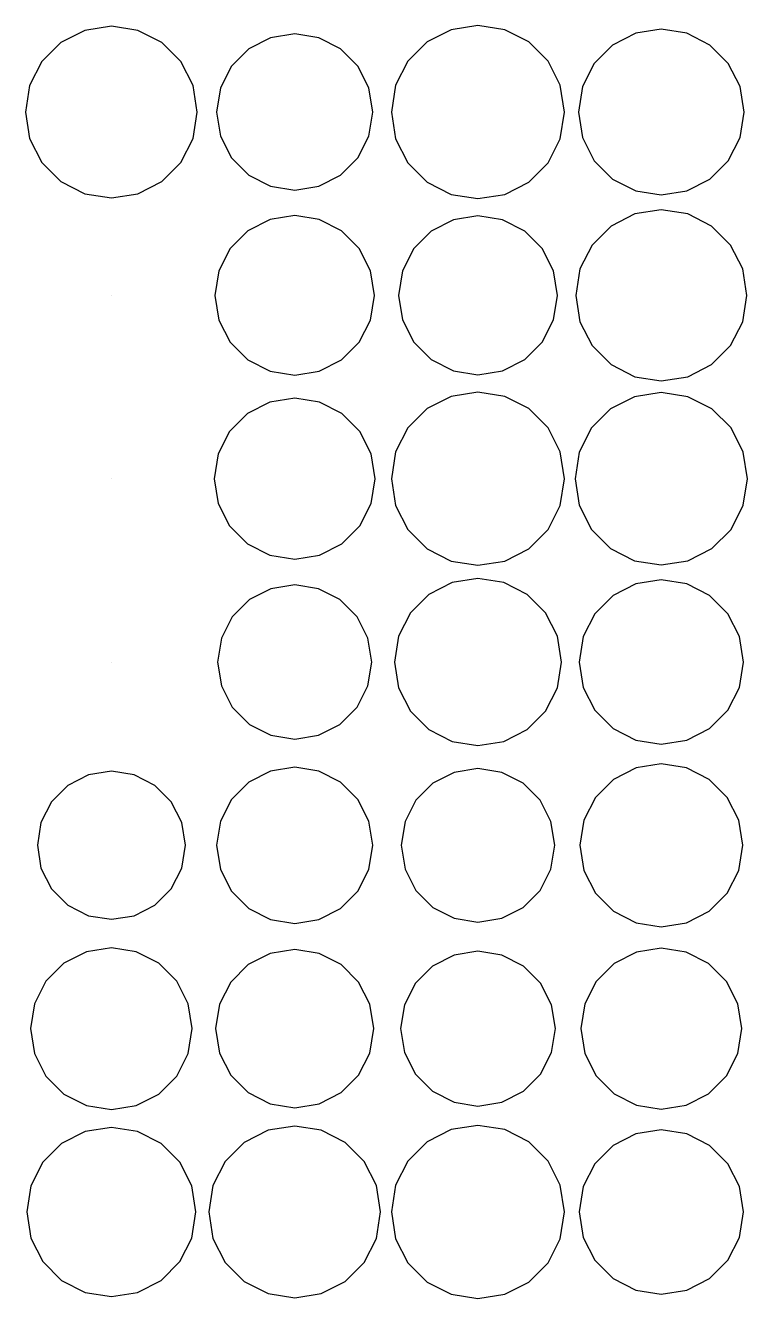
# Model space of a CAD drawing. Header units: metres. Extents: x -319 to 328, y -240 to 246.
# Drawn here: x -67.4 to 3.5, y -5.5 to 119.5 of the extents above; entities that cross this region are included whole.
import ezdxf

# ---------------------------------------------------------------- set-up
doc = ezdxf.new("R2010")
doc.units = ezdxf.units.M

msp = doc.modelspace()

# ---------------------------------------------------------------- linework, layer by layer
for p, q in [((-61.60605, 119.02057, -415.6922), (-63.957, 117.82272, -415.6922)), ((-59, 119.43332, -415.6922), (-61.60605, 119.02057, -415.6922)), ((-56.39395, 119.02057, -415.6922), (-59, 119.43332, -415.6922)), ((-54.043, 117.82272, -415.6922), (-56.39395, 119.02057, -415.6922)), ((-25.626648, 119.083984, -415.6922), (-27.996185, 117.87665, -415.6922)), ((-23, 119.5, -415.6922), (-25.626648, 119.083984, -415.6922)), ((-20.373352, 119.083984, -415.6922), (-23, 119.5, -415.6922)), ((-18.003815, 117.87665, -415.6922), (-20.373352, 119.083984, -415.6922)), ((-5, 119.13333, -415.6922), (-7.513336, 118.73526, -415.6922)), ((-2.486664, 118.73526, -415.6922), (-5, 119.13333, -415.6922)), ((-63.957, 117.82272, -415.6922), (-65.82271, 115.957, -415.6922)), ((-52.177277, 115.957, -415.6922), (-54.043, 117.82272, -415.6922)), ((-43.36914, 118.29144, -415.6922), (-45.506348, 117.20245, -415.6922)), ((-41, 118.66666, -415.6922), (-43.36914, 118.29144, -415.6922)), ((-38.63086, 118.29144, -415.6922), (-41, 118.66666, -415.6922)), ((-36.493652, 117.20245, -415.6922), (-38.63086, 118.29144, -415.6922)), ((-27.996185, 117.87665, -415.6922), (-29.876648, 115.996185, -415.6922)), ((-16.123352, 115.996185, -415.6922), (-18.003815, 117.87665, -415.6922)), ((-9.78064, 117.58002, -415.6922), (-11.580017, 115.78064, -415.6922)), ((-7.513336, 118.73526, -415.6922), (-9.78064, 117.58002, -415.6922)), ((-0.21936, 117.58002, -415.6922), (-2.486664, 118.73526, -415.6922)), ((1.580017, 115.78064, -415.6922), (-0.21936, 117.58002, -415.6922)), ((-45.506348, 117.20245, -415.6922), (-47.202454, 115.50635, -415.6922)), ((-34.797546, 115.50635, -415.6922), (-36.493652, 117.20245, -415.6922)), ((-65.82271, 115.957, -415.6922), (-67.02057, 113.60605, -415.6922)), ((-50.97943, 113.60605, -415.6922), (-52.177277, 115.957, -415.6922)), ((-47.202454, 115.50635, -415.6922), (-48.291443, 113.36914, -415.6922)), ((-33.708557, 113.36914, -415.6922), (-34.797546, 115.50635, -415.6922)), ((-29.876648, 115.996185, -415.6922), (-31.083984, 113.62665, -415.6922)), ((-14.916016, 113.62665, -415.6922), (-16.123352, 115.996185, -415.6922)), ((-11.580017, 115.78064, -415.6922), (-12.73526, 113.513336, -415.6922)), ((2.73526, 113.513336, -415.6922), (1.580017, 115.78064, -415.6922)), ((-67.02057, 113.60605, -415.6922), (-67.433334, 111, -415.6922)), ((-50.56668, 111, -415.6922), (-50.97943, 113.60605, -415.6922)), ((-48.291443, 113.36914, -415.6922), (-48.666656, 111, -415.6922)), ((-33.333344, 111, -415.6922), (-33.708557, 113.36914, -415.6922)), ((-31.083984, 113.62665, -415.6922), (-31.5, 111, -415.6922)), ((-14.5, 111, -415.6922), (-14.916016, 113.62665, -415.6922)), ((-12.73526, 113.513336, -415.6922), (-13.133331, 111, -415.6922)), ((3.133331, 111, -415.6922), (2.73526, 113.513336, -415.6922)), ((-67.433334, 111, -415.6922), (-67.02057, 108.39395, -415.6922)), ((-50.97943, 108.39395, -415.6922), (-50.56668, 111, -415.6922)), ((-48.666656, 111, -415.6922), (-48.291443, 108.63086, -415.6922)), ((-33.708557, 108.63086, -415.6922), (-33.333344, 111, -415.6922)), ((-31.5, 111, -415.6922), (-31.083984, 108.37335, -415.6922)), ((-14.916016, 108.37335, -415.6922), (-14.5, 111, -415.6922)), ((-13.133331, 111, -415.6922), (-12.73526, 108.486664, -415.6922)), ((2.73526, 108.486664, -415.6922), (3.133331, 111, -415.6922)), ((-67.02057, 108.39395, -415.6922), (-65.82271, 106.043, -415.6922)), ((-52.177277, 106.043, -415.6922), (-50.97943, 108.39395, -415.6922)), ((-48.291443, 108.63086, -415.6922), (-47.202454, 106.49365, -415.6922)), ((-34.797546, 106.49365, -415.6922), (-33.708557, 108.63086, -415.6922)), ((-31.083984, 108.37335, -415.6922), (-29.876648, 106.003815, -415.6922)), ((-16.123352, 106.003815, -415.6922), (-14.916016, 108.37335, -415.6922)), ((-12.73526, 108.486664, -415.6922), (-11.580017, 106.21936, -415.6922)), ((1.580017, 106.21936, -415.6922), (2.73526, 108.486664, -415.6922)), ((-47.202454, 106.49365, -415.6922), (-45.506348, 104.79755, -415.6922)), ((-36.493652, 104.79755, -415.6922), (-34.797546, 106.49365, -415.6922)), ((-65.82271, 106.043, -415.6922), (-63.957, 104.17728, -415.6922)), ((-54.043, 104.17728, -415.6922), (-52.177277, 106.043, -415.6922)), ((-29.876648, 106.003815, -415.6922), (-27.996185, 104.12335, -415.6922)), ((-18.003815, 104.12335, -415.6922), (-16.123352, 106.003815, -415.6922)), ((-11.580017, 106.21936, -415.6922), (-9.78064, 104.41998, -415.6922)), ((-0.21936, 104.41998, -415.6922), (1.580017, 106.21936, -415.6922)), ((-63.957, 104.17728, -415.6922), (-61.60605, 102.97943, -415.6922)), ((-56.39395, 102.97943, -415.6922), (-54.043, 104.17728, -415.6922)), ((-45.506348, 104.79755, -415.6922), (-43.36914, 103.70856, -415.6922)), ((-38.63086, 103.70856, -415.6922), (-36.493652, 104.79755, -415.6922)), ((-27.996185, 104.12335, -415.6922), (-25.626648, 102.916016, -415.6922)), ((-20.373352, 102.916016, -415.6922), (-18.003815, 104.12335, -415.6922)), ((-9.78064, 104.41998, -415.6922), (-7.513336, 103.26474, -415.6922)), ((-2.486664, 103.26474, -415.6922), (-0.21936, 104.41998, -415.6922)), ((-61.60605, 102.97943, -415.6922), (-59, 102.56668, -415.6922)), ((-59, 102.56668, -415.6922), (-56.39395, 102.97943, -415.6922)), ((-43.36914, 103.70856, -415.6922), (-41, 103.33334, -415.6922)), ((-41, 103.33334, -415.6922), (-38.63086, 103.70856, -415.6922)), ((-25.626648, 102.916016, -415.6922), (-23, 102.5, -415.6922)), ((-23, 102.5, -415.6922), (-20.373352, 102.916016, -415.6922)), ((-7.513336, 103.26474, -415.6922), (-5, 102.86667, -415.6922)), ((-5, 102.86667, -415.6922), (-2.486664, 103.26474, -415.6922)), ((-5, 101.399994, -415.6922), (-7.595734, 100.98886, -415.6922)), ((-2.404266, 100.98886, -415.6922), (-5, 101.399994, -415.6922)), ((-43.420624, 100.44995, -415.6922), (-45.60431, 99.33731, -415.6922)), ((-41, 100.83334, -415.6922), (-43.420624, 100.44995, -415.6922)), ((-38.579376, 100.44995, -415.6922), (-41, 100.83334, -415.6922)), ((-36.39569, 99.33731, -415.6922), (-38.579376, 100.44995, -415.6922)), ((-25.41034, 100.41824, -415.6922), (-27.584717, 99.31033, -415.6922)), ((-23, 100.79999, -415.6922), (-25.41034, 100.41824, -415.6922)), ((-20.58966, 100.41824, -415.6922), (-23, 100.79999, -415.6922)), ((-18.415283, 99.31033, -415.6922), (-20.58966, 100.41824, -415.6922)), ((-7.595734, 100.98886, -415.6922), (-9.937408, 99.795746, -415.6922)), ((-0.062592, 99.795746, -415.6922), (-2.404266, 100.98886, -415.6922)), ((-45.60431, 99.33731, -415.6922), (-47.33731, 97.60431, -415.6922)), ((-34.66269, 97.60431, -415.6922), (-36.39569, 99.33731, -415.6922)), ((-27.584717, 99.31033, -415.6922), (-29.310333, 97.58472, -415.6922)), ((-16.689667, 97.58472, -415.6922), (-18.415283, 99.31033, -415.6922)), ((-9.937408, 99.795746, -415.6922), (-11.795746, 97.93741, -415.6922)), ((1.795746, 97.93741, -415.6922), (-0.062592, 99.795746, -415.6922)), ((-47.33731, 97.60431, -415.6922), (-48.44995, 95.42062, -415.6922)), ((-33.55005, 95.42062, -415.6922), (-34.66269, 97.60431, -415.6922)), ((-29.310333, 97.58472, -415.6922), (-30.418243, 95.41034, -415.6922)), ((-15.581757, 95.41034, -415.6922), (-16.689667, 97.58472, -415.6922)), ((-11.795746, 97.93741, -415.6922), (-12.988861, 95.59573, -415.6922)), ((2.988861, 95.59573, -415.6922), (1.795746, 97.93741, -415.6922)), ((-48.44995, 95.42062, -415.6922), (-48.833344, 93, -415.6922)), ((-33.166656, 93, -415.6922), (-33.55005, 95.42062, -415.6922)), ((-30.418243, 95.41034, -415.6922), (-30.799988, 93, -415.6922)), ((-15.200012, 93, -415.6922), (-15.581757, 95.41034, -415.6922)), ((-12.988861, 95.59573, -415.6922), (-13.399994, 93, -415.6922)), ((3.399994, 93, -415.6922), (2.988861, 95.59573, -415.6922)), ((-59, 93, -415.6922), (-59, 93, -415.6922)), ((-59, 93, -415.6922), (-59, 93, -415.6922)), ((-59, 93, -415.6922), (-59, 93, -415.6922)), ((-59, 93, -415.6922), (-59, 93, -415.6922)), ((-59, 93, -415.6922), (-59, 93, -415.6922)), ((-59, 93, -415.6922), (-59, 93, -415.6922)), ((-59, 93, -415.6922), (-59, 93, -415.6922)), ((-59, 93, -415.6922), (-59, 93, -415.6922)), ((-59, 93, -415.6922), (-59, 93, -415.6922)), ((-59, 93, -415.6922), (-59, 93, -415.6922)), ((-59, 93, -415.6922), (-59, 93, -415.6922)), ((-59, 93, -415.6922), (-59, 93, -415.6922)), ((-59, 93, -415.6922), (-59, 93, -415.6922)), ((-59, 93, -415.6922), (-59, 93, -415.6922)), ((-59, 93, -415.6922), (-59, 93, -415.6922)), ((-59, 93, -415.6922), (-59, 93, -415.6922)), ((-59, 93, -415.6922), (-59, 93, -415.6922)), ((-59, 93, -415.6922), (-59, 93, -415.6922)), ((-59, 93, -415.6922), (-59, 93, -415.6922)), ((-59, 93, -415.6922), (-59, 93, -415.6922)), ((-48.833344, 93, -415.6922), (-48.44995, 90.57938, -415.6922)), ((-33.55005, 90.57938, -415.6922), (-33.166656, 93, -415.6922)), ((-30.799988, 93, -415.6922), (-30.418243, 90.58966, -415.6922)), ((-15.581757, 90.58966, -415.6922), (-15.200012, 93, -415.6922)), ((-13.399994, 93, -415.6922), (-12.988861, 90.40427, -415.6922)), ((2.988861, 90.40427, -415.6922), (3.399994, 93, -415.6922)), ((-48.44995, 90.57938, -415.6922), (-47.33731, 88.39569, -415.6922)), ((-34.66269, 88.39569, -415.6922), (-33.55005, 90.57938, -415.6922)), ((-30.418243, 90.58966, -415.6922), (-29.310333, 88.41528, -415.6922)), ((-16.689667, 88.41528, -415.6922), (-15.581757, 90.58966, -415.6922)), ((-12.988861, 90.40427, -415.6922), (-11.795746, 88.06259, -415.6922)), ((1.795746, 88.06259, -415.6922), (2.988861, 90.40427, -415.6922)), ((-47.33731, 88.39569, -415.6922), (-45.60431, 86.66269, -415.6922)), ((-36.39569, 86.66269, -415.6922), (-34.66269, 88.39569, -415.6922)), ((-29.310333, 88.41528, -415.6922), (-27.584717, 86.68967, -415.6922)), ((-18.415283, 86.68967, -415.6922), (-16.689667, 88.41528, -415.6922)), ((-11.795746, 88.06259, -415.6922), (-9.937408, 86.204254, -415.6922)), ((-0.062592, 86.204254, -415.6922), (1.795746, 88.06259, -415.6922)), ((-45.60431, 86.66269, -415.6922), (-43.420624, 85.55005, -415.6922)), ((-38.579376, 85.55005, -415.6922), (-36.39569, 86.66269, -415.6922)), ((-27.584717, 86.68967, -415.6922), (-25.41034, 85.58176, -415.6922)), ((-20.58966, 85.58176, -415.6922), (-18.415283, 86.68967, -415.6922)), ((-43.420624, 85.55005, -415.6922), (-41, 85.16666, -415.6922)), ((-41, 85.16666, -415.6922), (-38.579376, 85.55005, -415.6922)), ((-25.41034, 85.58176, -415.6922), (-23, 85.20001, -415.6922)), ((-23, 85.20001, -415.6922), (-20.58966, 85.58176, -415.6922)), ((-9.937408, 86.204254, -415.6922), (-7.595734, 85.01114, -415.6922)), ((-7.595734, 85.01114, -415.6922), (-5, 84.600006, -415.6922)), ((-5, 84.600006, -415.6922), (-2.404266, 85.01114, -415.6922)), ((-2.404266, 85.01114, -415.6922), (-0.062592, 86.204254, -415.6922)), ((-43.441223, 82.513336, -415.6922), (-45.643494, 81.391235, -415.6922)), ((-41, 82.899994, -415.6922), (-43.441223, 82.513336, -415.6922)), ((-38.558777, 82.513336, -415.6922), (-41, 82.899994, -415.6922)), ((-36.356506, 81.391235, -415.6922), (-38.558777, 82.513336, -415.6922)), ((-25.626648, 83.083984, -415.6922), (-27.996185, 81.87665, -415.6922)), ((-23, 83.5, -415.6922), (-25.626648, 83.083984, -415.6922)), ((-20.373352, 83.083984, -415.6922), (-23, 83.5, -415.6922)), ((-18.003815, 81.87665, -415.6922), (-20.373352, 83.083984, -415.6922)), ((-7.616333, 83.05228, -415.6922), (-9.976593, 81.84967, -415.6922)), ((-5, 83.466675, -415.6922), (-7.616333, 83.05228, -415.6922)), ((-2.383667, 83.05228, -415.6922), (-5, 83.466675, -415.6922)), ((-0.023407, 81.84967, -415.6922), (-2.383667, 83.05228, -415.6922)), ((-45.643494, 81.391235, -415.6922), (-47.391235, 79.64349, -415.6922)), ((-34.608765, 79.64349, -415.6922), (-36.356506, 81.391235, -415.6922)), ((-27.996185, 81.87665, -415.6922), (-29.876648, 79.996185, -415.6922)), ((-16.123352, 79.996185, -415.6922), (-18.003815, 81.87665, -415.6922)), ((-9.976593, 81.84967, -415.6922), (-11.84967, 79.97659, -415.6922)), ((1.84967, 79.97659, -415.6922), (-0.023407, 81.84967, -415.6922)), ((-47.391235, 79.64349, -415.6922), (-48.513336, 77.44122, -415.6922)), ((-33.486664, 77.44122, -415.6922), (-34.608765, 79.64349, -415.6922)), ((-29.876648, 79.996185, -415.6922), (-31.083984, 77.62665, -415.6922)), ((-14.916016, 77.62665, -415.6922), (-16.123352, 79.996185, -415.6922)), ((-11.84967, 79.97659, -415.6922), (-13.052277, 77.61633, -415.6922)), ((3.052277, 77.61633, -415.6922), (1.84967, 79.97659, -415.6922)), ((-31.083984, 77.62665, -415.6922), (-31.5, 75, -415.6922)), ((-14.5, 75, -415.6922), (-14.916016, 77.62665, -415.6922)), ((-13.052277, 77.61633, -415.6922), (-13.466675, 75, -415.6922)), ((3.466675, 75, -415.6922), (3.052277, 77.61633, -415.6922)), ((-48.513336, 77.44122, -415.6922), (-48.899994, 75, -415.6922)), ((-33.100006, 75, -415.6922), (-33.486664, 77.44122, -415.6922)), ((-59, 75, -415.6922), (-59, 75, -415.6922)), ((-59, 75, -415.6922), (-59, 75, -415.6922)), ((-59, 75, -415.6922), (-59, 75, -415.6922)), ((-59, 75, -415.6922), (-59, 75, -415.6922)), ((-59, 75, -415.6922), (-59, 75, -415.6922)), ((-59, 75, -415.6922), (-59, 75, -415.6922)), ((-59, 75, -415.6922), (-59, 75, -415.6922)), ((-59, 75, -415.6922), (-59, 75, -415.6922)), ((-59, 75, -415.6922), (-59, 75, -415.6922)), ((-59, 75, -415.6922), (-59, 75, -415.6922)), ((-59, 75, -415.6922), (-59, 75, -415.6922)), ((-59, 75, -415.6922), (-59, 75, -415.6922)), ((-59, 75, -415.6922), (-59, 75, -415.6922)), ((-59, 75, -415.6922), (-59, 75, -415.6922)), ((-59, 75, -415.6922), (-59, 75, -415.6922)), ((-59, 75, -415.6922), (-59, 75, -415.6922)), ((-59, 75, -415.6922), (-59, 75, -415.6922)), ((-59, 75, -415.6922), (-59, 75, -415.6922)), ((-59, 75, -415.6922), (-59, 75, -415.6922)), ((-59, 75, -415.6922), (-59, 75, -415.6922)), ((-48.899994, 75, -415.6922), (-48.513336, 72.55878, -415.6922)), ((-33.486664, 72.55878, -415.6922), (-33.100006, 75, -415.6922)), ((-31.5, 75, -415.6922), (-31.083984, 72.37335, -415.6922)), ((-14.916016, 72.37335, -415.6922), (-14.5, 75, -415.6922)), ((-13.466675, 75, -415.6922), (-13.052277, 72.38367, -415.6922)), ((3.052277, 72.38367, -415.6922), (3.466675, 75, -415.6922)), ((-48.513336, 72.55878, -415.6922), (-47.391235, 70.35651, -415.6922)), ((-34.608765, 70.35651, -415.6922), (-33.486664, 72.55878, -415.6922)), ((-31.083984, 72.37335, -415.6922), (-29.876648, 70.003815, -415.6922)), ((-16.123352, 70.003815, -415.6922), (-14.916016, 72.37335, -415.6922)), ((-13.052277, 72.38367, -415.6922), (-11.84967, 70.02341, -415.6922)), ((1.84967, 70.02341, -415.6922), (3.052277, 72.38367, -415.6922)), ((-47.391235, 70.35651, -415.6922), (-45.643494, 68.608765, -415.6922)), ((-36.356506, 68.608765, -415.6922), (-34.608765, 70.35651, -415.6922)), ((-29.876648, 70.003815, -415.6922), (-27.996185, 68.12335, -415.6922)), ((-18.003815, 68.12335, -415.6922), (-16.123352, 70.003815, -415.6922)), ((-11.84967, 70.02341, -415.6922), (-9.976593, 68.15033, -415.6922)), ((-0.023407, 68.15033, -415.6922), (1.84967, 70.02341, -415.6922)), ((-45.643494, 68.608765, -415.6922), (-43.441223, 67.486664, -415.6922)), ((-38.558777, 67.486664, -415.6922), (-36.356506, 68.608765, -415.6922)), ((-27.996185, 68.12335, -415.6922), (-25.626648, 66.916016, -415.6922)), ((-20.373352, 66.916016, -415.6922), (-18.003815, 68.12335, -415.6922)), ((-9.976593, 68.15033, -415.6922), (-7.616333, 66.94772, -415.6922)), ((-2.383667, 66.94772, -415.6922), (-0.023407, 68.15033, -415.6922)), ((-43.441223, 67.486664, -415.6922), (-41, 67.100006, -415.6922)), ((-41, 67.100006, -415.6922), (-38.558777, 67.486664, -415.6922)), ((-25.626648, 66.916016, -415.6922), (-23, 66.5, -415.6922)), ((-23, 66.5, -415.6922), (-20.373352, 66.916016, -415.6922)), ((-7.616333, 66.94772, -415.6922), (-5, 66.533325, -415.6922)), ((-5, 66.533325, -415.6922), (-2.383667, 66.94772, -415.6922)), ((-23, 65.20001, -415.6922), (-25.533936, 64.798676, -415.6922)), ((-20.466064, 64.798676, -415.6922), (-23, 65.20001, -415.6922)), ((-5, 65.06668, -415.6922), (-7.492737, 64.671844, -415.6922)), ((-2.507263, 64.671844, -415.6922), (-5, 65.06668, -415.6922)), ((-43.338226, 64.19632, -415.6922), (-45.44757, 63.12155, -415.6922)), ((-41, 64.56668, -415.6922), (-43.338226, 64.19632, -415.6922)), ((-38.661774, 64.19632, -415.6922), (-41, 64.56668, -415.6922)), ((-36.55243, 63.12155, -415.6922), (-38.661774, 64.19632, -415.6922)), ((-25.533936, 64.798676, -415.6922), (-27.819824, 63.63394, -415.6922)), ((-18.180176, 63.63394, -415.6922), (-20.466064, 64.798676, -415.6922)), ((-7.492737, 64.671844, -415.6922), (-9.741455, 63.526062, -415.6922)), ((-0.258545, 63.526062, -415.6922), (-2.507263, 64.671844, -415.6922)), ((-45.44757, 63.12155, -415.6922), (-47.12155, 61.44757, -415.6922)), ((-34.87845, 61.44757, -415.6922), (-36.55243, 63.12155, -415.6922)), ((-27.819824, 63.63394, -415.6922), (-29.633942, 61.819824, -415.6922)), ((-16.366058, 61.819824, -415.6922), (-18.180176, 63.63394, -415.6922)), ((-9.741455, 63.526062, -415.6922), (-11.526062, 61.741455, -415.6922)), ((1.526062, 61.741455, -415.6922), (-0.258545, 63.526062, -415.6922)), ((-47.12155, 61.44757, -415.6922), (-48.19632, 59.338226, -415.6922)), ((-33.80368, 59.338226, -415.6922), (-34.87845, 61.44757, -415.6922)), ((-29.633942, 61.819824, -415.6922), (-30.798676, 59.533936, -415.6922)), ((-15.201324, 59.533936, -415.6922), (-16.366058, 61.819824, -415.6922)), ((-11.526062, 61.741455, -415.6922), (-12.671845, 59.492737, -415.6922)), ((2.671845, 59.492737, -415.6922), (1.526062, 61.741455, -415.6922)), ((-48.19632, 59.338226, -415.6922), (-48.56668, 57, -415.6922)), ((-33.43332, 57, -415.6922), (-33.80368, 59.338226, -415.6922)), ((-30.798676, 59.533936, -415.6922), (-31.200012, 57, -415.6922)), ((-14.799988, 57, -415.6922), (-15.201324, 59.533936, -415.6922)), ((-12.671845, 59.492737, -415.6922), (-13.066681, 57, -415.6922)), ((3.066681, 57, -415.6922), (2.671845, 59.492737, -415.6922)), ((-59, 57, -415.6922), (-59, 57, -415.6922)), ((-59, 57, -415.6922), (-59, 57, -415.6922)), ((-59, 57, -415.6922), (-59, 57, -415.6922)), ((-59, 57, -415.6922), (-59, 57, -415.6922)), ((-59, 57, -415.6922), (-59, 57, -415.6922)), ((-59, 57, -415.6922), (-59, 57, -415.6922)), ((-59, 57, -415.6922), (-59, 57, -415.6922)), ((-59, 57, -415.6922), (-59, 57, -415.6922)), ((-59, 57, -415.6922), (-59, 57, -415.6922)), ((-59, 57, -415.6922), (-59, 57, -415.6922)), ((-59, 57, -415.6922), (-59, 57, -415.6922)), ((-59, 57, -415.6922), (-59, 57, -415.6922)), ((-59, 57, -415.6922), (-59, 57, -415.6922)), ((-59, 57, -415.6922), (-59, 57, -415.6922)), ((-59, 57, -415.6922), (-59, 57, -415.6922)), ((-59, 57, -415.6922), (-59, 57, -415.6922)), ((-59, 57, -415.6922), (-59, 57, -415.6922)), ((-59, 57, -415.6922), (-59, 57, -415.6922)), ((-59, 57, -415.6922), (-59, 57, -415.6922)), ((-59, 57, -415.6922), (-59, 57, -415.6922)), ((-48.56668, 57, -415.6922), (-48.19632, 54.661774, -415.6922)), ((-33.80368, 54.661774, -415.6922), (-33.43332, 57, -415.6922)), ((-31.200012, 57, -415.6922), (-30.798676, 54.466064, -415.6922)), ((-15.201324, 54.466064, -415.6922), (-14.799988, 57, -415.6922)), ((-13.066681, 57, -415.6922), (-12.671845, 54.507263, -415.6922)), ((2.671845, 54.507263, -415.6922), (3.066681, 57, -415.6922)), ((-48.19632, 54.661774, -415.6922), (-47.12155, 52.55243, -415.6922)), ((-34.87845, 52.55243, -415.6922), (-33.80368, 54.661774, -415.6922)), ((-30.798676, 54.466064, -415.6922), (-29.633942, 52.180176, -415.6922)), ((-16.366058, 52.180176, -415.6922), (-15.201324, 54.466064, -415.6922)), ((-12.671845, 54.507263, -415.6922), (-11.526062, 52.258545, -415.6922)), ((1.526062, 52.258545, -415.6922), (2.671845, 54.507263, -415.6922)), ((-47.12155, 52.55243, -415.6922), (-45.44757, 50.87845, -415.6922)), ((-36.55243, 50.87845, -415.6922), (-34.87845, 52.55243, -415.6922)), ((-29.633942, 52.180176, -415.6922), (-27.819855, 50.36606, -415.6922)), ((-18.180176, 50.36606, -415.6922), (-16.366058, 52.180176, -415.6922)), ((-11.526062, 52.258545, -415.6922), (-9.741455, 50.473938, -415.6922)), ((-0.258545, 50.473938, -415.6922), (1.526062, 52.258545, -415.6922)), ((-45.44757, 50.87845, -415.6922), (-43.338226, 49.80368, -415.6922)), ((-38.661774, 49.80368, -415.6922), (-36.55243, 50.87845, -415.6922)), ((-27.819855, 50.36606, -415.6922), (-25.533936, 49.201324, -415.6922)), ((-20.466064, 49.201324, -415.6922), (-18.180176, 50.36606, -415.6922)), ((-9.741455, 50.473938, -415.6922), (-7.492737, 49.328156, -415.6922)), ((-2.507263, 49.328156, -415.6922), (-0.258545, 50.473938, -415.6922)), ((-43.338226, 49.80368, -415.6922), (-41, 49.43332, -415.6922)), ((-41, 49.43332, -415.6922), (-38.661774, 49.80368, -415.6922)), ((-25.533936, 49.201324, -415.6922), (-23, 48.799988, -415.6922)), ((-23, 48.799988, -415.6922), (-20.466064, 49.201324, -415.6922)), ((-7.492737, 49.328156, -415.6922), (-5, 48.93332, -415.6922)), ((-5, 48.93332, -415.6922), (-2.507263, 49.328156, -415.6922)), ((-59, 46.266663, -415.6922), (-61.245514, 45.91101, -415.6922)), ((-56.754486, 45.91101, -415.6922), (-59, 46.266663, -415.6922)), ((-43.36914, 46.291443, -415.6922), (-45.506348, 45.202454, -415.6922)), ((-41, 46.666656, -415.6922), (-43.36914, 46.291443, -415.6922)), ((-38.63086, 46.291443, -415.6922), (-41, 46.666656, -415.6922)), ((-36.493652, 45.202454, -415.6922), (-38.63086, 46.291443, -415.6922)), ((-23, 46.533325, -415.6922), (-25.327942, 46.16461, -415.6922)), ((-20.672058, 46.16461, -415.6922), (-23, 46.533325, -415.6922)), ((-7.472137, 46.60846, -415.6922), (-9.70227, 45.472137, -415.6922)), ((-5, 47, -415.6922), (-7.472137, 46.60846, -415.6922)), ((-2.527862, 46.60846, -415.6922), (-5, 47, -415.6922)), ((-0.297729, 45.472137, -415.6922), (-2.527862, 46.60846, -415.6922)), ((-61.245514, 45.91101, -415.6922), (-63.27124, 44.878845, -415.6922)), ((-54.72876, 44.878845, -415.6922), (-56.754486, 45.91101, -415.6922)), ((-45.506348, 45.202454, -415.6922), (-47.202454, 43.506348, -415.6922)), ((-34.797546, 43.506348, -415.6922), (-36.493652, 45.202454, -415.6922)), ((-27.427979, 45.094604, -415.6922), (-29.094604, 43.42798, -415.6922)), ((-25.327942, 46.16461, -415.6922), (-27.427979, 45.094604, -415.6922)), ((-18.572021, 45.094604, -415.6922), (-20.672058, 46.16461, -415.6922)), ((-16.905396, 43.42798, -415.6922), (-18.572021, 45.094604, -415.6922)), ((-9.70227, 45.472137, -415.6922), (-11.472137, 43.70227, -415.6922)), ((1.472138, 43.70227, -415.6922), (-0.297729, 45.472137, -415.6922)), ((-63.27124, 44.878845, -415.6922), (-64.87886, 43.27124, -415.6922)), ((-53.121155, 43.27124, -415.6922), (-54.72876, 44.878845, -415.6922)), ((-64.87886, 43.27124, -415.6922), (-65.91101, 41.245514, -415.6922)), ((-52.08899, 41.245514, -415.6922), (-53.121155, 43.27124, -415.6922)), ((-47.202454, 43.506348, -415.6922), (-48.291443, 41.36914, -415.6922)), ((-33.708557, 41.36914, -415.6922), (-34.797546, 43.506348, -415.6922)), ((-29.094604, 43.42798, -415.6922), (-30.164612, 41.32794, -415.6922)), ((-15.835388, 41.32794, -415.6922), (-16.905396, 43.42798, -415.6922)), ((-11.472137, 43.70227, -415.6922), (-12.608459, 41.472137, -415.6922)), ((2.608459, 41.472137, -415.6922), (1.472138, 43.70227, -415.6922)), ((-48.291443, 41.36914, -415.6922), (-48.666656, 39, -415.6922)), ((-33.333344, 39, -415.6922), (-33.708557, 41.36914, -415.6922)), ((-30.164612, 41.32794, -415.6922), (-30.533325, 39, -415.6922)), ((-15.466675, 39, -415.6922), (-15.835388, 41.32794, -415.6922)), ((-12.608459, 41.472137, -415.6922), (-13, 39, -415.6922)), ((3, 39, -415.6922), (2.608459, 41.472137, -415.6922)), ((-65.91101, 41.245514, -415.6922), (-66.26666, 39, -415.6922)), ((-51.733337, 39, -415.6922), (-52.08899, 41.245514, -415.6922)), ((-66.26666, 39, -415.6922), (-65.91101, 36.754486, -415.6922)), ((-52.08899, 36.754486, -415.6922), (-51.733337, 39, -415.6922)), ((-48.666656, 39, -415.6922), (-48.291443, 36.63086, -415.6922)), ((-33.708557, 36.63086, -415.6922), (-33.333344, 39, -415.6922)), ((-30.533325, 39, -415.6922), (-30.164612, 36.67206, -415.6922)), ((-15.835388, 36.67206, -415.6922), (-15.466675, 39, -415.6922)), ((-13, 39, -415.6922), (-12.608459, 36.527863, -415.6922)), ((2.608459, 36.527863, -415.6922), (3, 39, -415.6922)), ((-65.91101, 36.754486, -415.6922), (-64.87886, 34.72876, -415.6922)), ((-53.121155, 34.72876, -415.6922), (-52.08899, 36.754486, -415.6922)), ((-48.291443, 36.63086, -415.6922), (-47.202454, 34.493652, -415.6922)), ((-34.797546, 34.493652, -415.6922), (-33.708557, 36.63086, -415.6922)), ((-30.164612, 36.67206, -415.6922), (-29.094604, 34.57202, -415.6922)), ((-16.905396, 34.57202, -415.6922), (-15.835388, 36.67206, -415.6922)), ((-12.608459, 36.527863, -415.6922), (-11.472137, 34.29773, -415.6922)), ((1.472138, 34.29773, -415.6922), (2.608459, 36.527863, -415.6922)), ((-64.87886, 34.72876, -415.6922), (-63.27124, 33.121155, -415.6922)), ((-54.72876, 33.121155, -415.6922), (-53.121155, 34.72876, -415.6922)), ((-47.202454, 34.493652, -415.6922), (-45.506348, 32.797546, -415.6922)), ((-36.493652, 32.797546, -415.6922), (-34.797546, 34.493652, -415.6922)), ((-29.094604, 34.57202, -415.6922), (-27.427979, 32.905396, -415.6922)), ((-18.572021, 32.905396, -415.6922), (-16.905396, 34.57202, -415.6922)), ((-11.472137, 34.29773, -415.6922), (-9.70227, 32.527863, -415.6922)), ((-0.297729, 32.527863, -415.6922), (1.472138, 34.29773, -415.6922)), ((-63.27124, 33.121155, -415.6922), (-61.245514, 32.08899, -415.6922)), ((-56.754486, 32.08899, -415.6922), (-54.72876, 33.121155, -415.6922)), ((-45.506348, 32.797546, -415.6922), (-43.36914, 31.708557, -415.6922)), ((-38.63086, 31.708557, -415.6922), (-36.493652, 32.797546, -415.6922)), ((-27.427979, 32.905396, -415.6922), (-25.327942, 31.835388, -415.6922)), ((-20.672058, 31.835388, -415.6922), (-18.572021, 32.905396, -415.6922)), ((-9.70227, 32.527863, -415.6922), (-7.472137, 31.39154, -415.6922)), ((-2.527862, 31.39154, -415.6922), (-0.297729, 32.527863, -415.6922)), ((-61.245514, 32.08899, -415.6922), (-59, 31.733337, -415.6922)), ((-59, 31.733337, -415.6922), (-56.754486, 32.08899, -415.6922)), ((-43.36914, 31.708557, -415.6922), (-41, 31.333344, -415.6922)), ((-41, 31.333344, -415.6922), (-38.63086, 31.708557, -415.6922)), ((-25.327942, 31.835388, -415.6922), (-23, 31.466675, -415.6922)), ((-23, 31.466675, -415.6922), (-20.672058, 31.835388, -415.6922)), ((-7.472137, 31.39154, -415.6922), (-5, 31, -415.6922)), ((-5, 31, -415.6922), (-2.527862, 31.39154, -415.6922)), ((-59, 28.93332, -415.6922), (-61.451538, 28.545044, -415.6922)), ((-56.548462, 28.545044, -415.6922), (-59, 28.93332, -415.6922)), ((-41, 28.766663, -415.6922), (-43.400024, 28.386536, -415.6922)), ((-38.599976, 28.386536, -415.6922), (-41, 28.766663, -415.6922)), ((-5, 28.899994, -415.6922), (-7.441223, 28.513336, -415.6922)), ((-2.558777, 28.513336, -415.6922), (-5, 28.899994, -415.6922)), ((-61.451538, 28.545044, -415.6922), (-63.663086, 27.418213, -415.6922)), ((-54.336914, 27.418213, -415.6922), (-56.548462, 28.545044, -415.6922)), ((-43.400024, 28.386536, -415.6922), (-45.565125, 27.283356, -415.6922)), ((-36.434875, 27.283356, -415.6922), (-38.599976, 28.386536, -415.6922)), ((-25.348541, 28.228027, -415.6922), (-27.467163, 27.14853, -415.6922)), ((-23, 28.600006, -415.6922), (-25.348541, 28.228027, -415.6922)), ((-20.651459, 28.228027, -415.6922), (-23, 28.600006, -415.6922)), ((-18.532837, 27.14853, -415.6922), (-20.651459, 28.228027, -415.6922)), ((-7.441223, 28.513336, -415.6922), (-9.643494, 27.391235, -415.6922)), ((-0.356506, 27.391235, -415.6922), (-2.558777, 28.513336, -415.6922)), ((-63.663086, 27.418213, -415.6922), (-65.4182, 25.663086, -415.6922)), ((-52.581787, 25.663086, -415.6922), (-54.336914, 27.418213, -415.6922)), ((-45.565125, 27.283356, -415.6922), (-47.283356, 25.565125, -415.6922)), ((-34.716644, 25.565125, -415.6922), (-36.434875, 27.283356, -415.6922)), ((-27.467163, 27.14853, -415.6922), (-29.14853, 25.467163, -415.6922)), ((-16.85147, 25.467163, -415.6922), (-18.532837, 27.14853, -415.6922)), ((-9.643494, 27.391235, -415.6922), (-11.391235, 25.643494, -415.6922)), ((1.391235, 25.643494, -415.6922), (-0.356506, 27.391235, -415.6922)), ((-65.4182, 25.663086, -415.6922), (-66.545044, 23.451538, -415.6922)), ((-51.454956, 23.451538, -415.6922), (-52.581787, 25.663086, -415.6922)), ((-47.283356, 25.565125, -415.6922), (-48.386536, 23.400024, -415.6922)), ((-33.613464, 23.400024, -415.6922), (-34.716644, 25.565125, -415.6922)), ((-29.14853, 25.467163, -415.6922), (-30.228027, 23.348541, -415.6922)), ((-15.771973, 23.348541, -415.6922), (-16.85147, 25.467163, -415.6922)), ((-11.391235, 25.643494, -415.6922), (-12.513336, 23.441223, -415.6922)), ((2.513336, 23.441223, -415.6922), (1.391235, 25.643494, -415.6922)), ((-66.545044, 23.451538, -415.6922), (-66.933334, 21, -415.6922)), ((-51.06668, 21, -415.6922), (-51.454956, 23.451538, -415.6922)), ((-48.386536, 23.400024, -415.6922), (-48.766663, 21, -415.6922)), ((-33.233337, 21, -415.6922), (-33.613464, 23.400024, -415.6922)), ((-30.228027, 23.348541, -415.6922), (-30.600006, 21, -415.6922)), ((-15.399994, 21, -415.6922), (-15.771973, 23.348541, -415.6922)), ((-12.513336, 23.441223, -415.6922), (-12.899994, 21, -415.6922)), ((2.899994, 21, -415.6922), (2.513336, 23.441223, -415.6922)), ((-66.933334, 21, -415.6922), (-66.545044, 18.548462, -415.6922)), ((-51.454956, 18.548462, -415.6922), (-51.06668, 21, -415.6922)), ((-48.766663, 21, -415.6922), (-48.386536, 18.599976, -415.6922)), ((-33.613464, 18.599976, -415.6922), (-33.233337, 21, -415.6922)), ((-30.600006, 21, -415.6922), (-30.228027, 18.651459, -415.6922)), ((-15.771973, 18.651459, -415.6922), (-15.399994, 21, -415.6922)), ((-12.899994, 21, -415.6922), (-12.513336, 18.558777, -415.6922)), ((2.513336, 18.558777, -415.6922), (2.899994, 21, -415.6922)), ((-66.545044, 18.548462, -415.6922), (-65.4182, 16.336914, -415.6922)), ((-52.581787, 16.336914, -415.6922), (-51.454956, 18.548462, -415.6922)), ((-48.386536, 18.599976, -415.6922), (-47.283356, 16.434875, -415.6922)), ((-34.716644, 16.434875, -415.6922), (-33.613464, 18.599976, -415.6922)), ((-30.228027, 18.651459, -415.6922), (-29.14853, 16.532837, -415.6922)), ((-16.85147, 16.532837, -415.6922), (-15.771973, 18.651459, -415.6922)), ((-12.513336, 18.558777, -415.6922), (-11.391235, 16.356506, -415.6922)), ((1.391235, 16.356506, -415.6922), (2.513336, 18.558777, -415.6922)), ((-65.4182, 16.336914, -415.6922), (-63.663086, 14.581802, -415.6922)), ((-54.336914, 14.581802, -415.6922), (-52.581787, 16.336914, -415.6922)), ((-47.283356, 16.434875, -415.6922), (-45.565125, 14.716629, -415.6922)), ((-36.434875, 14.716629, -415.6922), (-34.716644, 16.434875, -415.6922)), ((-29.14853, 16.532837, -415.6922), (-27.467163, 14.851471, -415.6922)), ((-18.532837, 14.851471, -415.6922), (-16.85147, 16.532837, -415.6922)), ((-11.391235, 16.356506, -415.6922), (-9.643494, 14.608765, -415.6922)), ((-0.356506, 14.608765, -415.6922), (1.391235, 16.356506, -415.6922)), ((-63.663086, 14.581802, -415.6922), (-61.451538, 13.454956, -415.6922)), ((-56.548462, 13.454956, -415.6922), (-54.336914, 14.581802, -415.6922)), ((-45.565125, 14.716629, -415.6922), (-43.400024, 13.613464, -415.6922)), ((-38.599976, 13.613464, -415.6922), (-36.434875, 14.716629, -415.6922)), ((-27.467163, 14.851471, -415.6922), (-25.348541, 13.771973, -415.6922)), ((-25.348541, 13.771973, -415.6922), (-23, 13.399994, -415.6922)), ((-23, 13.399994, -415.6922), (-20.651459, 13.771973, -415.6922)), ((-20.651459, 13.771973, -415.6922), (-18.532837, 14.851471, -415.6922)), ((-9.643494, 14.608765, -415.6922), (-7.441223, 13.486649, -415.6922)), ((-2.558777, 13.486649, -415.6922), (-0.356506, 14.608765, -415.6922)), ((-61.451538, 13.454956, -415.6922), (-59, 13.066666, -415.6922)), ((-59, 13.066666, -415.6922), (-56.548462, 13.454956, -415.6922)), ((-43.400024, 13.613464, -415.6922), (-41, 13.233337, -415.6922)), ((-41, 13.233337, -415.6922), (-38.599976, 13.613464, -415.6922)), ((-7.441223, 13.486649, -415.6922), (-5, 13.100006, -415.6922)), ((-5, 13.100006, -415.6922), (-2.558777, 13.486649, -415.6922)), ((-59, 11.300003, -415.6922), (-61.56485, 10.893768, -415.6922)), ((-56.43515, 10.893768, -415.6922), (-59, 11.300003, -415.6922)), ((-41, 11.433334, -415.6922), (-43.60605, 11.020569, -415.6922)), ((-38.39395, 11.020569, -415.6922), (-41, 11.433334, -415.6922)), ((-23, 11.5, -415.6922), (-25.626648, 11.083984, -415.6922)), ((-20.373352, 11.083984, -415.6922), (-23, 11.5, -415.6922)), ((-61.56485, 10.893768, -415.6922), (-63.87863, 9.714844, -415.6922)), ((-54.12137, 9.714844, -415.6922), (-56.43515, 10.893768, -415.6922)), ((-43.60605, 11.020569, -415.6922), (-45.957, 9.822708, -415.6922)), ((-36.043, 9.822708, -415.6922), (-38.39395, 11.020569, -415.6922)), ((-25.626648, 11.083984, -415.6922), (-27.996185, 9.876648, -415.6922)), ((-18.003815, 9.876648, -415.6922), (-20.373352, 11.083984, -415.6922)), ((-7.492737, 10.67186, -415.6922), (-9.741455, 9.526077, -415.6922)), ((-5, 11.066666, -415.6922), (-7.492737, 10.67186, -415.6922)), ((-2.507263, 10.67186, -415.6922), (-5, 11.066666, -415.6922)), ((-0.258545, 9.526077, -415.6922), (-2.507263, 10.67186, -415.6922)), ((-63.87863, 9.714844, -415.6922), (-65.71484, 7.878616, -415.6922)), ((-52.285156, 7.878616, -415.6922), (-54.12137, 9.714844, -415.6922)), ((-45.957, 9.822708, -415.6922), (-47.822723, 7.956986, -415.6922)), ((-34.177277, 7.956986, -415.6922), (-36.043, 9.822708, -415.6922)), ((-27.996185, 9.876648, -415.6922), (-29.876648, 7.99617, -415.6922)), ((-16.123352, 7.99617, -415.6922), (-18.003815, 9.876648, -415.6922)), ((-9.741455, 9.526077, -415.6922), (-11.526062, 7.74147, -415.6922)), ((1.526062, 7.74147, -415.6922), (-0.258545, 9.526077, -415.6922)), ((-65.71484, 7.878616, -415.6922), (-66.89377, 5.564835, -415.6922)), ((-51.10623, 5.564835, -415.6922), (-52.285156, 7.878616, -415.6922)), ((-47.822723, 7.956986, -415.6922), (-49.02057, 5.606049, -415.6922)), ((-32.97943, 5.606049, -415.6922), (-34.177277, 7.956986, -415.6922)), ((-29.876648, 7.99617, -415.6922), (-31.083984, 5.626648, -415.6922)), ((-14.916016, 5.626648, -415.6922), (-16.123352, 7.99617, -415.6922)), ((-11.526062, 7.74147, -415.6922), (-12.671845, 5.492737, -415.6922)), ((2.671845, 5.492737, -415.6922), (1.526062, 7.74147, -415.6922)), ((-66.89377, 5.564835, -415.6922), (-67.3, 3, -415.6922)), ((-50.700012, 3, -415.6922), (-51.10623, 5.564835, -415.6922)), ((-49.02057, 5.606049, -415.6922), (-49.43332, 3, -415.6922)), ((-32.56668, 3, -415.6922), (-32.97943, 5.606049, -415.6922)), ((-31.083984, 5.626648, -415.6922), (-31.5, 3, -415.6922)), ((-14.5, 3, -415.6922), (-14.916016, 5.626648, -415.6922)), ((-12.671845, 5.492737, -415.6922), (-13.066681, 3, -415.6922)), ((3.066681, 3, -415.6922), (2.671845, 5.492737, -415.6922)), ((-67.3, 3, -415.6922), (-66.89377, 0.435165, -415.6922)), ((-51.10623, 0.435165, -415.6922), (-50.700012, 3, -415.6922)), ((-49.43332, 3, -415.6922), (-49.02057, 0.393951, -415.6922)), ((-32.97943, 0.393951, -415.6922), (-32.56668, 3, -415.6922)), ((-31.5, 3, -415.6922), (-31.083984, 0.373352, -415.6922)), ((-14.916016, 0.373352, -415.6922), (-14.5, 3, -415.6922)), ((-13.066681, 3, -415.6922), (-12.671845, 0.507263, -415.6922)), ((2.671845, 0.507263, -415.6922), (3.066681, 3, -415.6922)), ((-66.89377, 0.435165, -415.6922), (-65.71484, -1.878616, -415.6922)), ((-52.285156, -1.878616, -415.6922), (-51.10623, 0.435165, -415.6922)), ((-49.02057, 0.393951, -415.6922), (-47.822723, -1.956986, -415.6922)), ((-34.177277, -1.956986, -415.6922), (-32.97943, 0.393951, -415.6922)), ((-31.083984, 0.373352, -415.6922), (-29.876648, -1.99617, -415.6922)), ((-16.123352, -1.99617, -415.6922), (-14.916016, 0.373352, -415.6922)), ((-12.671845, 0.507263, -415.6922), (-11.526062, -1.74147, -415.6922)), ((1.526062, -1.74147, -415.6922), (2.671845, 0.507263, -415.6922)), ((-65.71484, -1.878616, -415.6922), (-63.87863, -3.714844, -415.6922)), ((-54.1214, -3.714844, -415.6922), (-52.285156, -1.878616, -415.6922)), ((-47.822723, -1.956986, -415.6922), (-45.957, -3.822708, -415.6922)), ((-36.043, -3.822708, -415.6922), (-34.177277, -1.956986, -415.6922)), ((-29.876648, -1.99617, -415.6922), (-27.996185, -3.876648, -415.6922)), ((-18.003815, -3.876648, -415.6922), (-16.123352, -1.99617, -415.6922)), ((-11.526062, -1.74147, -415.6922), (-9.741455, -3.526062, -415.6922)), ((-0.258545, -3.526077, -415.6922), (1.526062, -1.74147, -415.6922)), ((-63.87863, -3.714844, -415.6922), (-61.56485, -4.893768, -415.6922)), ((-56.43515, -4.893768, -415.6922), (-54.1214, -3.714844, -415.6922)), ((-9.741455, -3.526062, -415.6922), (-7.492737, -4.67186, -415.6922)), ((-2.507263, -4.67186, -415.6922), (-0.258545, -3.526077, -415.6922)), ((-61.56485, -4.893768, -415.6922), (-59, -5.300003, -415.6922)), ((-59, -5.300003, -415.6922), (-56.43515, -4.893768, -415.6922)), ((-45.957, -3.822708, -415.6922), (-43.60605, -5.020569, -415.6922)), ((-38.39395, -5.020569, -415.6922), (-36.043, -3.822708, -415.6922)), ((-27.996185, -3.876648, -415.6922), (-25.626648, -5.083984, -415.6922)), ((-20.373352, -5.083984, -415.6922), (-18.003815, -3.876648, -415.6922)), ((-7.492737, -4.67186, -415.6922), (-5, -5.066666, -415.6922)), ((-5, -5.066666, -415.6922), (-2.507263, -4.67186, -415.6922)), ((-43.60605, -5.020569, -415.6922), (-41, -5.433334, -415.6922)), ((-41, -5.433334, -415.6922), (-38.39395, -5.020569, -415.6922)), ((-25.626648, -5.083984, -415.6922), (-23, -5.5, -415.6922)), ((-23, -5.5, -415.6922), (-20.373352, -5.083984, -415.6922))]:
    msp.add_line(p, q)

doc.saveas('drawing.dxf')
